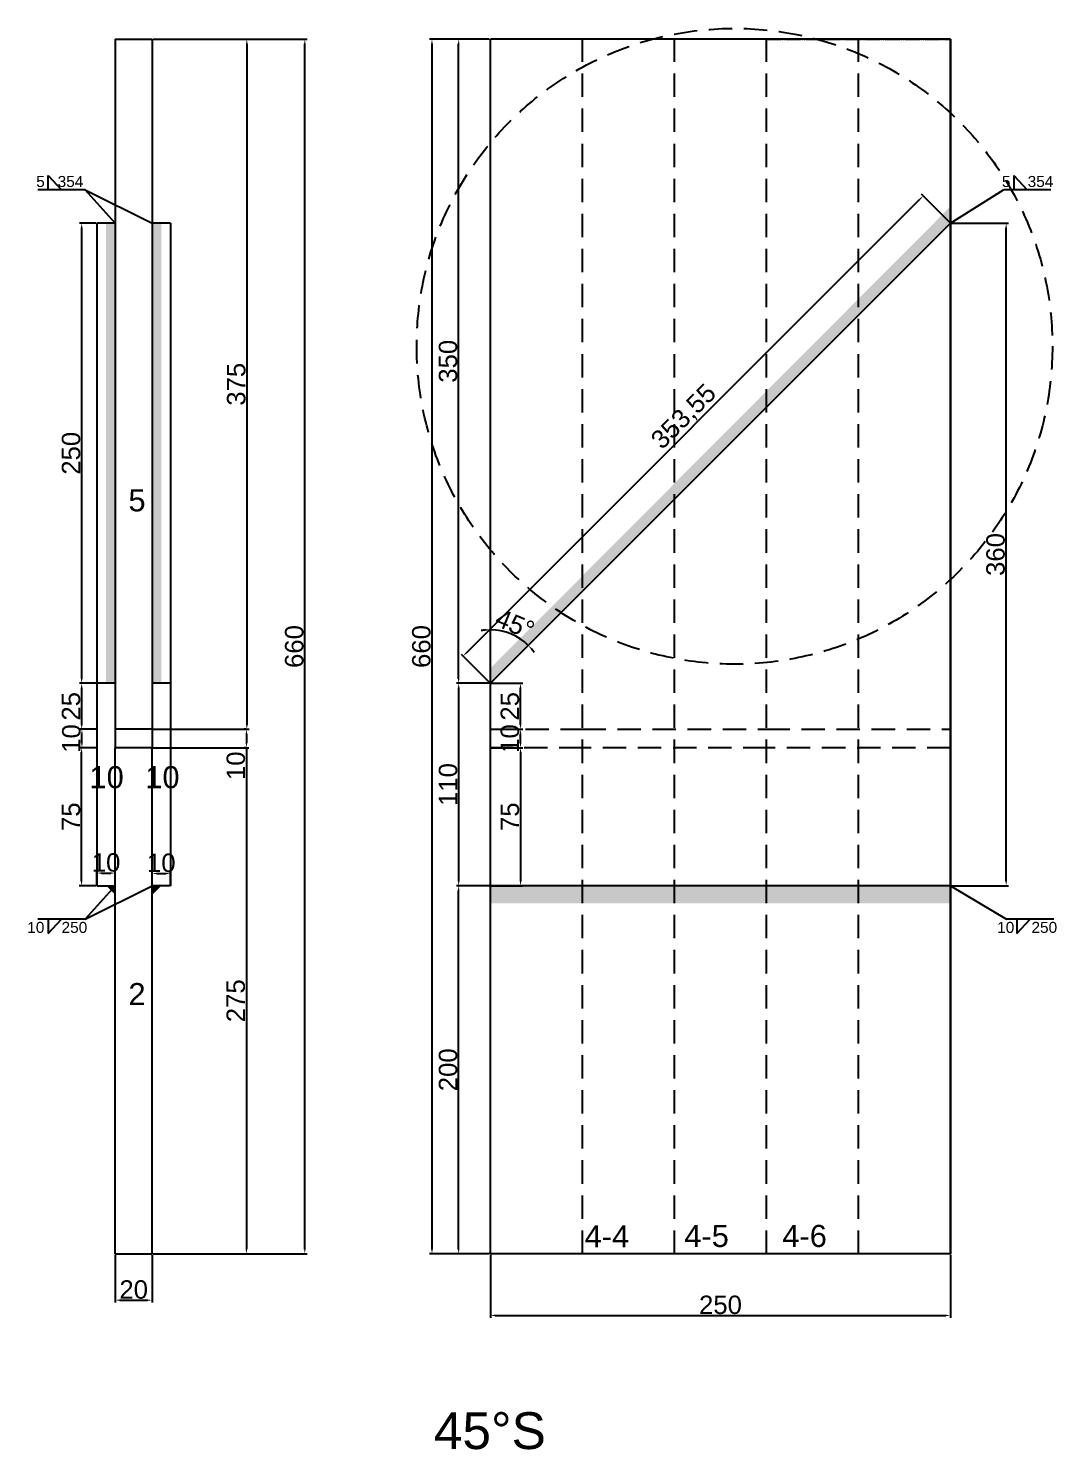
# Model space of a CAD drawing. Header units: millimetres. Extents: x 1455 to 24185, y -7041 to 4772.
# Drawn here: x 17482 to 18041, y 852 to 1624 of the extents above; entities that cross this region are included whole.
import ezdxf

# ---------------------------------------------------------------- set-up
doc = ezdxf.new("R2010")
doc.units = ezdxf.units.MM
doc.linetypes.add('DASHED', pattern=[19.05, 12.7, -6.35])
doc.linetypes.add('JIS_09_08', pattern=[10.75, 8, -0.55, 0.55, -0.55, 0.55, -0.55])
for name, color, linetype in [('切平处', 3, 'DASHED'), ('尺寸标注', 6, 'Continuous'), ('标号', 4, 'Continuous'), ('焊缝', 250, 'Continuous')]:
    doc.layers.add(name, color=color, linetype=linetype)
doc.styles.get("Standard").update_dxf_attribs({"font": 'arial.ttf'})
doc.dimstyles.new('ISO-25-JHF', dxfattribs={"dimtxt": 10, "dimasz": 2.5, "dimexe": 1.25, "dimexo": 0.625, "dimtad": 1, "dimtxsty": 'Standard', "dimcen": 2.5, "dimadec": 0, "dimazin": 0, "dimtfac": 1, "dimtmove": 0, "dimatfit": 3, "dimfxl": 1, "dimarcsym": 0})

# ---------------------------------------------------------------- blocks, each defined once
blk = doc.blocks.new('*D1390')
at = {"layer": 'Defpoints', "color": 0, "transparency": 16777216}
for p in [(17529.25, 957.93), (17549.25, 957.93), (17549.25, 932.73)]:
    blk.add_point(p, dxfattribs=at)
at = {"layer": '尺寸标注', "color": 0, "lineweight": -2, "transparency": 16777216}
for p, q in [((17529.25, 957.3), (17529.25, 931.48)), ((17549.25, 957.3), (17549.25, 931.48)), ((17531.75, 932.73), (17546.75, 932.73))]:
    blk.add_line(p, q, dxfattribs=at)
at = {"layer": '尺寸标注', "color": 0, "transparency": 16777216}
for points in [[(17531.75, 933.14), (17531.75, 932.31), (17529.25, 932.73)], [(17546.75, 933.14), (17546.75, 932.31), (17549.25, 932.73)]]:
    blk.add_solid(points, dxfattribs=at)
at = {"layer": '尺寸标注', "color": 0, "transparency": 16777216, "insert": (17539.25, 938.46), "char_height": 10, "attachment_point": 5}
blk.add_mtext('20', dxfattribs=at)
blk = doc.blocks.new('*D1391')
at = {"layer": 'Defpoints', "color": 0, "transparency": 16777216}
for p in [(17529.25, 1164.81), (17519.25, 1157.93), (17529.25, 1157.93)]:
    blk.add_point(p, dxfattribs=at)
at = {"layer": '尺寸标注', "color": 0, "lineweight": -2, "transparency": 16777216}
for p, q in [((17519.25, 1158.55), (17519.25, 1166.06)), ((17521.75, 1164.81), (17526.75, 1164.81)), ((17529.25, 1158.55), (17529.25, 1166.06))]:
    blk.add_line(p, q, dxfattribs=at)
at = {"layer": '尺寸标注', "color": 0, "transparency": 16777216}
for points in [[(17521.75, 1165.22), (17521.75, 1164.39), (17519.25, 1164.81)], [(17526.75, 1165.22), (17526.75, 1164.39), (17529.25, 1164.81)]]:
    blk.add_solid(points, dxfattribs=at)
at = {"layer": '尺寸标注', "color": 0, "transparency": 16777216, "insert": (17524.25, 1170.54), "char_height": 10, "attachment_point": 5}
blk.add_mtext('10', dxfattribs=at)
blk = doc.blocks.new('*D1392')
at = {"layer": 'Defpoints', "color": 0, "transparency": 16777216}
for p in [(17559.25, 1164.59), (17549.25, 1157.93), (17559.25, 1157.93)]:
    blk.add_point(p, dxfattribs=at)
at = {"layer": '尺寸标注', "color": 0, "lineweight": -2, "transparency": 16777216}
for p, q in [((17549.25, 1158.55), (17549.25, 1165.84)), ((17551.75, 1164.59), (17556.75, 1164.59)), ((17559.25, 1158.55), (17559.25, 1165.84))]:
    blk.add_line(p, q, dxfattribs=at)
at = {"layer": '尺寸标注', "color": 0, "transparency": 16777216}
for points in [[(17551.75, 1165.01), (17551.75, 1164.18), (17549.25, 1164.59)], [(17556.75, 1165.01), (17556.75, 1164.18), (17559.25, 1164.59)]]:
    blk.add_solid(points, dxfattribs=at)
at = {"layer": '尺寸标注', "color": 0, "transparency": 16777216, "insert": (17554.25, 1170.32), "char_height": 10, "attachment_point": 5}
blk.add_mtext('10', dxfattribs=at)
blk = doc.blocks.new('*D1183')
at = {"layer": 'Defpoints', "color": 0, "transparency": 16777216}
for p in [(17549.25, 1617.93), (17549.25, 1242.93), (17600.72, 1242.93)]:
    blk.add_point(p, dxfattribs=at)
at = {"layer": '尺寸标注', "color": 0, "lineweight": -2, "transparency": 16777216}
for p, q in [((17549.88, 1617.93), (17601.97, 1617.93)), ((17600.72, 1615.43), (17600.72, 1245.43)), ((17549.88, 1242.93), (17601.97, 1242.93))]:
    blk.add_line(p, q, dxfattribs=at)
at = {"layer": '尺寸标注', "color": 0, "transparency": 16777216}
for points in [[(17600.3, 1615.43), (17601.14, 1615.43), (17600.72, 1617.93)], [(17600.3, 1245.43), (17601.14, 1245.43), (17600.72, 1242.93)]]:
    blk.add_solid(points, dxfattribs=at)
at = {"layer": '尺寸标注', "color": 0, "transparency": 16777216, "insert": (17594.99, 1430.43), "char_height": 10, "attachment_point": 5, "rotation": 90}
blk.add_mtext('375', dxfattribs=at)
blk = doc.blocks.new('*D1184')
at = {"layer": 'Defpoints', "color": 0, "transparency": 16777216}
for p in [(17600.72, 1242.93), (17600.51, 1232.93), (17600.72, 1232.93)]:
    blk.add_point(p, dxfattribs=at)
at = {"layer": '尺寸标注', "color": 0, "lineweight": -2, "transparency": 16777216}
for p, q in [((17600.1, 1242.93), (17599.26, 1242.93)), ((17600.51, 1240.43), (17600.51, 1235.43)), ((17600.1, 1232.93), (17599.26, 1232.93)), ((17600.51, 1232.93), (17600.51, 1215.83))]:
    blk.add_line(p, q, dxfattribs=at)
at = {"layer": '尺寸标注', "color": 0, "transparency": 16777216}
for points in [[(17600.1, 1240.43), (17600.93, 1240.43), (17600.51, 1242.93)], [(17600.1, 1235.43), (17600.93, 1235.43), (17600.51, 1232.93)]]:
    blk.add_solid(points, dxfattribs=at)
at = {"layer": '尺寸标注', "color": 0, "transparency": 16777216, "insert": (17594.78, 1223.13), "char_height": 10, "attachment_point": 5, "rotation": 90}
blk.add_mtext('10', dxfattribs=at)
blk = doc.blocks.new('*D1393')
at = {"layer": 'Defpoints', "color": 0, "transparency": 16777216}
for p in [(17549.25, 1617.93), (17632.25, 1617.93), (17549.25, 957.93)]:
    blk.add_point(p, dxfattribs=at)
at = {"layer": '尺寸标注', "color": 0, "lineweight": -2, "transparency": 16777216}
for p, q in [((17549.88, 1617.93), (17633.5, 1617.93)), ((17632.25, 960.43), (17632.25, 1615.43)), ((17549.88, 957.93), (17633.5, 957.93))]:
    blk.add_line(p, q, dxfattribs=at)
at = {"layer": '尺寸标注', "color": 0, "transparency": 16777216}
for points in [[(17631.83, 1615.43), (17632.66, 1615.43), (17632.25, 1617.93)], [(17631.83, 960.43), (17632.66, 960.43), (17632.25, 957.93)]]:
    blk.add_solid(points, dxfattribs=at)
at = {"layer": '尺寸标注', "color": 0, "transparency": 16777216, "insert": (17626.52, 1287.93), "char_height": 10, "attachment_point": 5, "rotation": 90}
blk.add_mtext('660', dxfattribs=at)
blk = doc.blocks.new('*D1394')
at = {"layer": 'Defpoints', "color": 0, "transparency": 16777216}
for p in [(17549.25, 1232.93), (17549.25, 957.93), (17600.48, 957.93)]:
    blk.add_point(p, dxfattribs=at)
at = {"layer": '尺寸标注', "color": 0, "lineweight": -2, "transparency": 16777216}
for p, q in [((17549.88, 1232.93), (17601.73, 1232.93)), ((17600.48, 1230.43), (17600.48, 960.43)), ((17549.88, 957.93), (17601.73, 957.93))]:
    blk.add_line(p, q, dxfattribs=at)
at = {"layer": '尺寸标注', "color": 0, "transparency": 16777216}
for points in [[(17600.06, 1230.43), (17600.9, 1230.43), (17600.48, 1232.93)], [(17600.06, 960.43), (17600.9, 960.43), (17600.48, 957.93)]]:
    blk.add_solid(points, dxfattribs=at)
at = {"layer": '尺寸标注', "color": 0, "transparency": 16777216, "insert": (17594.75, 1095.43), "char_height": 10, "attachment_point": 5, "rotation": 90}
blk.add_mtext('275', dxfattribs=at)
blk = doc.blocks.new('*D1395')
at = {"layer": 'Defpoints', "color": 0, "transparency": 16777216}
for p in [(17510.93, 1232.93), (17519.25, 1232.93), (17519.25, 1157.93)]:
    blk.add_point(p, dxfattribs=at)
at = {"layer": '尺寸标注', "color": 0, "lineweight": -2, "transparency": 16777216}
for p, q in [((17518.63, 1232.93), (17509.68, 1232.93)), ((17510.93, 1160.43), (17510.93, 1230.43)), ((17518.63, 1157.93), (17509.68, 1157.93))]:
    blk.add_line(p, q, dxfattribs=at)
at = {"layer": '尺寸标注', "color": 0, "transparency": 16777216}
for points in [[(17510.51, 1230.43), (17511.34, 1230.43), (17510.93, 1232.93)], [(17510.51, 1160.43), (17511.34, 1160.43), (17510.93, 1157.93)]]:
    blk.add_solid(points, dxfattribs=at)
at = {"layer": '尺寸标注', "color": 0, "transparency": 16777216, "insert": (17505.22, 1195.43), "char_height": 10, "attachment_point": 5, "rotation": 90}
blk.add_mtext('75', dxfattribs=at)
blk = doc.blocks.new('*D1396')
at = {"layer": 'Defpoints', "color": 0, "transparency": 16777216}
for p in [(17510.98, 1267.93), (17519.25, 1267.93), (17519.25, 1242.93)]:
    blk.add_point(p, dxfattribs=at)
at = {"layer": '尺寸标注', "color": 0, "lineweight": -2, "transparency": 16777216}
for p, q in [((17518.63, 1267.93), (17509.73, 1267.93)), ((17510.98, 1245.43), (17510.98, 1265.43)), ((17518.63, 1242.93), (17509.73, 1242.93))]:
    blk.add_line(p, q, dxfattribs=at)
at = {"layer": '尺寸标注', "color": 0, "transparency": 16777216}
for points in [[(17510.57, 1265.43), (17511.4, 1265.43), (17510.98, 1267.93)], [(17510.57, 1245.43), (17511.4, 1245.43), (17510.98, 1242.93)]]:
    blk.add_solid(points, dxfattribs=at)
at = {"layer": '尺寸标注', "color": 0, "transparency": 16777216, "insert": (17505.25, 1255.43), "char_height": 10, "attachment_point": 5, "rotation": 90}
blk.add_mtext('25', dxfattribs=at)
blk = doc.blocks.new('*D1185')
at = {"layer": 'Defpoints', "color": 0, "transparency": 16777216}
for p in [(17511.13, 1242.93), (17519.25, 1242.93), (17519.25, 1232.93)]:
    blk.add_point(p, dxfattribs=at)
at = {"layer": '尺寸标注', "color": 0, "lineweight": -2, "transparency": 16777216}
for p, q in [((17518.63, 1242.93), (17509.88, 1242.93)), ((17511.13, 1235.43), (17511.13, 1240.43)), ((17518.63, 1232.93), (17509.88, 1232.93))]:
    blk.add_line(p, q, dxfattribs=at)
at = {"layer": '尺寸标注', "color": 0, "transparency": 16777216}
for points in [[(17510.72, 1240.43), (17511.55, 1240.43), (17511.13, 1242.93)], [(17510.72, 1235.43), (17511.55, 1235.43), (17511.13, 1232.93)]]:
    blk.add_solid(points, dxfattribs=at)
at = {"layer": '尺寸标注', "color": 0, "transparency": 16777216, "insert": (17505.4, 1237.93), "char_height": 10, "attachment_point": 5, "rotation": 90}
blk.add_mtext('10', dxfattribs=at)
blk = doc.blocks.new('*D1186')
at = {"layer": 'Defpoints', "color": 0, "transparency": 16777216}
for p in [(17733.11, 1567.93), (17833.11, 1367.93), (17747.67, 1293.14), (17733.11, 1267.93), (17733.11, 907.93)]:
    blk.add_point(p, dxfattribs=at)
at = {"layer": '尺寸标注', "color": 0, "lineweight": -2, "transparency": 16777216}
for start, end in [(94.92197, 99.84395), (45, 90), (35.15605, 40.07803)]:
    blk.add_arc((17733.11, 1267.93), 29.11, start, end, dxfattribs=at)
at = {"layer": '尺寸标注', "color": 0, "transparency": 16777216}
for points in [[(17730.6, 1297.35), (17730.63, 1296.51), (17733.11, 1297.04)], [(17755.08, 1286.39), (17755.69, 1286.95), (17753.7, 1288.51)]]:
    blk.add_solid(points, dxfattribs=at)
at = {"layer": '尺寸标注', "color": 0, "transparency": 16777216, "insert": (17746.44, 1300.1), "char_height": 10, "attachment_point": 5, "rotation": 337.5}
blk.add_mtext('45°', dxfattribs=at)
blk = doc.blocks.new('*D1187')
at = {"layer": 'Defpoints', "color": 0, "transparency": 16777216}
for p in [(17733.11, 957.93), (17983.11, 957.93), (17983.11, 924.42)]:
    blk.add_point(p, dxfattribs=at)
at = {"layer": '尺寸标注', "color": 0, "lineweight": -2, "transparency": 16777216}
for p, q in [((17733.11, 957.3), (17733.11, 923.17)), ((17983.11, 957.3), (17983.11, 923.17)), ((17735.61, 924.42), (17980.61, 924.42))]:
    blk.add_line(p, q, dxfattribs=at)
at = {"layer": '尺寸标注', "color": 0, "transparency": 16777216}
for points in [[(17735.61, 924.84), (17735.61, 924.01), (17733.11, 924.42)], [(17980.61, 924.84), (17980.61, 924.01), (17983.11, 924.42)]]:
    blk.add_solid(points, dxfattribs=at)
at = {"layer": '尺寸标注', "color": 0, "transparency": 16777216, "insert": (17858.11, 930.15), "char_height": 10, "attachment_point": 5}
blk.add_mtext('250', dxfattribs=at)
blk = doc.blocks.new('*D1397')
at = {"layer": 'Defpoints', "color": 0, "transparency": 16777216}
for p in [(17733.11, 1617.93), (17701.33, 957.93), (17733.11, 957.93)]:
    blk.add_point(p, dxfattribs=at)
at = {"layer": '尺寸标注', "color": 0, "lineweight": -2, "transparency": 16777216}
for p, q in [((17732.49, 1617.93), (17700.08, 1617.93)), ((17701.33, 1615.43), (17701.33, 960.43)), ((17732.49, 957.93), (17700.08, 957.93))]:
    blk.add_line(p, q, dxfattribs=at)
at = {"layer": '尺寸标注', "color": 0, "transparency": 16777216}
for points in [[(17700.91, 1615.43), (17701.74, 1615.43), (17701.33, 1617.93)], [(17700.91, 960.43), (17701.74, 960.43), (17701.33, 957.93)]]:
    blk.add_solid(points, dxfattribs=at)
at = {"layer": '尺寸标注', "color": 0, "transparency": 16777216, "insert": (17695.59, 1287.93), "char_height": 10, "attachment_point": 5, "rotation": 90}
blk.add_mtext('660', dxfattribs=at)
blk = doc.blocks.new('*D1398')
at = {"layer": 'Defpoints', "color": 0, "transparency": 16777216}
for p in [(17983.11, 1517.93), (18013.35, 1517.93), (17983.11, 1157.93)]:
    blk.add_point(p, dxfattribs=at)
at = {"layer": '尺寸标注', "color": 0, "lineweight": -2, "transparency": 16777216}
for p, q in [((17983.74, 1517.93), (18014.6, 1517.93)), ((18013.35, 1160.43), (18013.35, 1515.43)), ((17983.74, 1157.93), (18014.6, 1157.93))]:
    blk.add_line(p, q, dxfattribs=at)
at = {"layer": '尺寸标注', "color": 0, "transparency": 16777216}
for points in [[(18012.93, 1515.43), (18013.77, 1515.43), (18013.35, 1517.93)], [(18012.93, 1160.43), (18013.77, 1160.43), (18013.35, 1157.93)]]:
    blk.add_solid(points, dxfattribs=at)
at = {"layer": '尺寸标注', "color": 0, "transparency": 16777216, "insert": (18007.62, 1337.93), "char_height": 10, "attachment_point": 5, "rotation": 90}
blk.add_mtext('360', dxfattribs=at)
blk = doc.blocks.new('*D1399')
at = {"layer": 'Defpoints', "color": 0, "transparency": 16777216}
for p in [(17733.11, 1267.93), (17715.84, 1157.93), (17733.11, 1157.93)]:
    blk.add_point(p, dxfattribs=at)
at = {"layer": '尺寸标注', "color": 0, "lineweight": -2, "transparency": 16777216}
for p, q in [((17732.49, 1267.93), (17714.59, 1267.93)), ((17715.84, 1265.43), (17715.84, 1160.43)), ((17732.49, 1157.93), (17714.59, 1157.93))]:
    blk.add_line(p, q, dxfattribs=at)
at = {"layer": '尺寸标注', "color": 0, "transparency": 16777216}
for points in [[(17715.42, 1265.43), (17716.25, 1265.43), (17715.84, 1267.93)], [(17715.42, 1160.43), (17716.25, 1160.43), (17715.84, 1157.93)]]:
    blk.add_solid(points, dxfattribs=at)
at = {"layer": '尺寸标注', "color": 0, "transparency": 16777216, "insert": (17710.11, 1212.93), "char_height": 10, "attachment_point": 5, "rotation": 90}
blk.add_mtext('110', dxfattribs=at)
blk = doc.blocks.new('*D1400')
at = {"layer": 'Defpoints', "color": 0, "transparency": 16777216}
for p in [(17733.11, 1232.93), (17733.11, 1157.93), (17749.45, 1157.93)]:
    blk.add_point(p, dxfattribs=at)
at = {"layer": '尺寸标注', "color": 0, "lineweight": -2, "transparency": 16777216}
for p, q in [((17733.74, 1232.93), (17750.7, 1232.93)), ((17749.45, 1230.43), (17749.45, 1160.43)), ((17733.74, 1157.93), (17750.7, 1157.93))]:
    blk.add_line(p, q, dxfattribs=at)
at = {"layer": '尺寸标注', "color": 0, "transparency": 16777216}
for points in [[(17749.03, 1230.43), (17749.87, 1230.43), (17749.45, 1232.93)], [(17749.03, 1160.43), (17749.87, 1160.43), (17749.45, 1157.93)]]:
    blk.add_solid(points, dxfattribs=at)
at = {"layer": '尺寸标注', "color": 0, "transparency": 16777216, "insert": (17743.74, 1195.43), "char_height": 10, "attachment_point": 5, "rotation": 90}
blk.add_mtext('75', dxfattribs=at)
blk = doc.blocks.new('*D1401')
at = {"layer": 'Defpoints', "color": 0, "transparency": 16777216}
for p in [(17733.11, 1242.93), (17749.45, 1242.93), (17733.11, 1232.93)]:
    blk.add_point(p, dxfattribs=at)
at = {"layer": '尺寸标注', "color": 0, "lineweight": -2, "transparency": 16777216}
for p, q in [((17733.74, 1242.93), (17750.7, 1242.93)), ((17749.45, 1235.43), (17749.45, 1240.43)), ((17733.74, 1232.93), (17750.7, 1232.93))]:
    blk.add_line(p, q, dxfattribs=at)
at = {"layer": '尺寸标注', "color": 0, "transparency": 16777216}
for points in [[(17749.03, 1240.43), (17749.87, 1240.43), (17749.45, 1242.93)], [(17749.03, 1235.43), (17749.87, 1235.43), (17749.45, 1232.93)]]:
    blk.add_solid(points, dxfattribs=at)
at = {"layer": '尺寸标注', "color": 0, "transparency": 16777216, "insert": (17743.72, 1237.93), "char_height": 10, "attachment_point": 5, "rotation": 90}
blk.add_mtext('10', dxfattribs=at)
blk = doc.blocks.new('*D1188')
at = {"layer": 'Defpoints', "color": 0, "transparency": 16777216}
for p in [(17733.11, 1267.93), (17749.45, 1267.93), (17733.11, 1242.93)]:
    blk.add_point(p, dxfattribs=at)
at = {"layer": '尺寸标注', "color": 0, "lineweight": -2, "transparency": 16777216}
for p, q in [((17733.74, 1267.93), (17750.7, 1267.93)), ((17749.45, 1245.43), (17749.45, 1265.43)), ((17733.74, 1242.93), (17750.7, 1242.93))]:
    blk.add_line(p, q, dxfattribs=at)
at = {"layer": '尺寸标注', "color": 0, "transparency": 16777216}
for points in [[(17749.03, 1265.43), (17749.87, 1265.43), (17749.45, 1267.93)], [(17749.03, 1245.43), (17749.87, 1245.43), (17749.45, 1242.93)]]:
    blk.add_solid(points, dxfattribs=at)
at = {"layer": '尺寸标注', "color": 0, "transparency": 16777216, "insert": (17743.72, 1255.43), "char_height": 10, "attachment_point": 5, "rotation": 90}
blk.add_mtext('25', dxfattribs=at)
blk = doc.blocks.new('*D1402')
at = {"layer": 'Defpoints', "color": 0, "transparency": 16777216}
for p in [(17715.84, 1157.93), (17733.11, 1157.93), (17733.11, 957.93)]:
    blk.add_point(p, dxfattribs=at)
at = {"layer": '尺寸标注', "color": 0, "lineweight": -2, "transparency": 16777216}
for p, q in [((17732.49, 1157.93), (17714.59, 1157.93)), ((17715.84, 960.43), (17715.84, 1155.43)), ((17732.49, 957.93), (17714.59, 957.93))]:
    blk.add_line(p, q, dxfattribs=at)
at = {"layer": '尺寸标注', "color": 0, "transparency": 16777216}
for points in [[(17715.42, 1155.43), (17716.25, 1155.43), (17715.84, 1157.93)], [(17715.42, 960.43), (17716.25, 960.43), (17715.84, 957.93)]]:
    blk.add_solid(points, dxfattribs=at)
at = {"layer": '尺寸标注', "color": 0, "transparency": 16777216, "insert": (17710.11, 1057.93), "char_height": 10, "attachment_point": 5, "rotation": 90}
blk.add_mtext('200', dxfattribs=at)
blk = doc.blocks.new('*D1189')
at = {"layer": 'Defpoints', "color": 0, "transparency": 16777216}
for p in [(17715.84, 1617.93), (17733.11, 1617.93), (17733.11, 1267.93)]:
    blk.add_point(p, dxfattribs=at)
at = {"layer": '尺寸标注', "color": 0, "lineweight": -2, "transparency": 16777216}
for p, q in [((17732.49, 1617.93), (17714.59, 1617.93)), ((17715.84, 1270.43), (17715.84, 1615.43)), ((17732.49, 1267.93), (17714.59, 1267.93))]:
    blk.add_line(p, q, dxfattribs=at)
at = {"layer": '尺寸标注', "color": 0, "transparency": 16777216}
for points in [[(17715.42, 1615.43), (17716.25, 1615.43), (17715.84, 1617.93)], [(17715.42, 1270.43), (17716.25, 1270.43), (17715.84, 1267.93)]]:
    blk.add_solid(points, dxfattribs=at)
at = {"layer": '尺寸标注', "color": 0, "transparency": 16777216, "insert": (17710.1, 1442.93), "char_height": 10, "attachment_point": 5, "rotation": 90}
blk.add_mtext('350', dxfattribs=at)
blk = doc.blocks.new('*D1403')
at = {"layer": 'Defpoints', "color": 0, "transparency": 16777216}
for p in [(17968.25, 1532.79), (17983.11, 1517.93), (17733.11, 1267.93)]:
    blk.add_point(p, dxfattribs=at)
at = {"layer": '尺寸标注', "color": 0, "lineweight": -2, "transparency": 16777216}
for p, q in [((17720.02, 1284.56), (17966.48, 1531.02)), ((17982.67, 1518.37), (17967.36, 1533.67)), ((17732.67, 1268.37), (17717.36, 1283.67))]:
    blk.add_line(p, q, dxfattribs=at)
at = {"layer": '尺寸标注', "color": 0, "transparency": 16777216}
for points in [[(17966.19, 1531.32), (17966.77, 1530.73), (17968.25, 1532.79)], [(17719.72, 1284.85), (17720.31, 1284.26), (17718.25, 1282.79)]]:
    blk.add_solid(points, dxfattribs=at)
at = {"layer": '尺寸标注', "color": 0, "transparency": 16777216, "insert": (17838.56, 1412.48), "char_height": 10, "attachment_point": 5, "rotation": 45}
blk.add_mtext('353,55', dxfattribs=at)
blk = doc.blocks.new('*D1404')
at = {"layer": 'Defpoints', "color": 0, "transparency": 16777216}
for p in [(17510.98, 1517.93), (17519.25, 1517.93), (17519.25, 1267.93)]:
    blk.add_point(p, dxfattribs=at)
at = {"layer": '尺寸标注', "color": 0, "lineweight": -2, "transparency": 16777216}
for p, q in [((17518.63, 1517.93), (17509.73, 1517.93)), ((17510.98, 1270.43), (17510.98, 1515.43)), ((17518.63, 1267.93), (17509.73, 1267.93))]:
    blk.add_line(p, q, dxfattribs=at)
at = {"layer": '尺寸标注', "color": 0, "transparency": 16777216}
for points in [[(17510.57, 1515.43), (17511.4, 1515.43), (17510.98, 1517.93)], [(17510.57, 1270.43), (17511.4, 1270.43), (17510.98, 1267.93)]]:
    blk.add_solid(points, dxfattribs=at)
at = {"layer": '尺寸标注', "color": 0, "transparency": 16777216, "insert": (17505.25, 1392.93), "char_height": 10, "attachment_point": 5, "rotation": 90}
blk.add_mtext('250', dxfattribs=at)

msp = doc.modelspace()

# ---------------------------------------------------------------- hatches: boundary and pattern name
at = {"layer": '焊缝'}
h = msp.add_hatch(color=250, dxfattribs=at)
h.dxf.hatch_style = 1
h.paths.add_polyline_path([(17733.111, 1276.125), (17733.111, 1267.925), (17983.111, 1517.925), (17983.111, 1527.075)])
h = msp.add_hatch(color=250, dxfattribs=at)
h.dxf.hatch_style = 1
h.paths.add_polyline_path([(17529.253, 1517.925), (17524.253, 1517.925), (17524.253, 1267.925), (17529.268, 1267.925)])
h = msp.add_hatch(color=250, dxfattribs=at)
h.dxf.hatch_style = 1
h.paths.add_polyline_path([(17554.253, 1517.925), (17549.253, 1517.925), (17549.253, 1267.925), (17554.268, 1267.925)])
h = msp.add_hatch(color=250, dxfattribs=at)
h.dxf.hatch_style = 1
h.paths.add_polyline_path([(17529.253, 1152.925), (17524.253, 1157.925), (17529.253, 1157.925)])
h = msp.add_hatch(color=250, dxfattribs=at)
h.dxf.hatch_style = 1
h.paths.add_polyline_path([(17549.253, 1152.925), (17554.253, 1157.925), (17549.253, 1157.925)])
h = msp.add_hatch(color=250, dxfattribs=at)
h.dxf.hatch_style = 1
h.paths.add_polyline_path([(17733.111, 1158.355), (17733.111, 1148.355), (17983.111, 1148.355), (17983.111, 1158.355)])

# ---------------------------------------------------------------- linework, layer by layer
for p, q in [((17529.253, 1617.925), (17549.253, 1617.925)), ((17529.253, 1617.925), (17529.253, 1242.925)), ((17549.253, 1617.925), (17549.253, 1242.925)), ((17733.111, 957.925), (17733.111, 1617.925)), ((17983.111, 1617.925), (17733.111, 1617.925)), ((17983.111, 1617.925), (17983.111, 957.925)), ((17983.111, 957.925), (17983.111, 1617.925)), ((17519.253, 1517.925), (17519.253, 1157.925)), ((17529.253, 1517.925), (17519.253, 1517.925)), ((17559.253, 1517.925), (17549.253, 1517.925)), ((17559.253, 1517.925), (17559.253, 1157.925)), ((17733.111, 1267.925), (17983.111, 1517.925)), ((17529.253, 1267.925), (17519.253, 1267.925)), ((17559.253, 1267.925), (17549.253, 1267.925)), ((17549.253, 1242.925), (17529.253, 1242.925)), ((17529.253, 1242.925), (17529.253, 1232.925)), ((17549.253, 1242.925), (17549.253, 1232.925)), ((17549.253, 1232.925), (17529.253, 1232.925)), ((17529.253, 957.925), (17529.253, 1232.925)), ((17549.253, 957.925), (17549.253, 1232.925)), ((17519.253, 1157.925), (17529.253, 1157.925)), ((17559.253, 1157.925), (17549.253, 1157.925)), ((17783.111, 1157.925), (17733.111, 1157.925)), ((17883.111, 1157.925), (17783.111, 1157.925)), ((17983.111, 1157.925), (17883.111, 1157.925)), ((17529.253, 957.925), (17549.253, 957.925)), ((17783.111, 957.925), (17733.111, 957.925)), ((17883.111, 957.925), (17783.111, 957.925)), ((17983.111, 957.925), (17883.111, 957.925))]:
    msp.add_line(p, q)
at = {"linetype": 'DASHED'}
for p, q in [((17783.111, 957.925), (17783.111, 1617.925)), ((17833.111, 957.925), (17833.111, 1617.925)), ((17883.111, 957.925), (17883.111, 1617.925)), ((17933.111, 957.925), (17933.111, 1617.925)), ((17733.111, 1242.925), (17783.111, 1242.925)), ((17783.111, 1242.925), (17883.111, 1242.925)), ((17883.111, 1242.925), (17983.111, 1242.925)), ((17783.111, 1232.925), (17733.111, 1232.925)), ((17883.111, 1232.925), (17783.111, 1232.925)), ((17983.111, 1232.925), (17883.111, 1232.925))]:
    msp.add_line(p, q, dxfattribs=at)
at = {"linetype": 'JIS_09_08'}
msp.add_line((17883.111, 1617.925), (17983.111, 1617.925), dxfattribs=at)
at = {"layer": '切平处'}
msp.add_circle((17865.756, 1451.087), 172.72, dxfattribs=at)
at = {"layer": '尺寸标注'}
for p, q in [((17492.748, 1536.115), (17492.748, 1543.879)), ((17492.748, 1543.879), (17499.98, 1536.115)), ((18017.518, 1543.879), (18024.75, 1536.115)), ((18017.518, 1543.879), (18017.518, 1536.115)), ((17512.861, 1536.115), (17487.098, 1536.115)), ((17529.253, 1517.925), (17512.861, 1536.115)), ((17512.861, 1536.115), (17549.253, 1517.925)), ((17983.111, 1517.925), (18011.869, 1536.115)), ((18037.632, 1536.115), (18011.869, 1536.115)), ((17529.253, 1157.925), (17512.861, 1139.735)), ((17512.861, 1139.735), (17549.253, 1157.925)), ((17983.111, 1157.925), (18013.561, 1139.735)), ((17512.861, 1139.735), (17487.098, 1139.735)), ((17492.748, 1139.735), (17492.748, 1131.971)), ((17492.748, 1131.971), (17499.98, 1139.735)), ((18039.324, 1139.735), (18013.561, 1139.735)), ((18019.211, 1139.735), (18019.211, 1131.971)), ((18019.211, 1131.971), (18026.443, 1139.735))]:
    msp.add_line(p, q, dxfattribs=at)

# ---------------------------------------------------------------- texts
at = {"insert": (17702.346, 871.819), "char_height": 20, "attachment_point": 1}
msp.add_mtext_dynamic_manual_height_columns('45°S ', width=70.10425, gutter_width=12.5, heights=[0], dxfattribs=at)
at = {"layer": '尺寸标注', "char_height": 6}
for s, insert, attachment_point in [('5   354', (17486.278, 1543.632), 1), ('5    354', (18011.049, 1543.632), 1), ('\\pt0;10    250', (17481.407, 1132.218), 7), ('10    250', (18008.454, 1132.218), 7)]:
    msp.add_mtext_dynamic_manual_height_columns(s, width=68.30832, gutter_width=12.5, heights=[0], dxfattribs=dict(at, insert=insert, attachment_point=attachment_point))
at = {"layer": '标号', "char_height": 12, "attachment_point": 7}
for s, insert in [('5', (17536.389, 1361.214)), ('10 ', (17515.225, 1210.758)), ('10 ', (17545.54, 1210.758)), ('2 ', (17536.389, 1093.041)), ('4-4 ', (17784.292, 961.462)), ('4-5 ', (17838.435, 961.462)), ('4-6 ', (17891.701, 961.462))]:
    msp.add_mtext_dynamic_manual_height_columns(s, width=70.10425, gutter_width=12.5, heights=[0], dxfattribs=dict(at, insert=insert))

# ---------------------------------------------------------------- dimensions: what is measured, and where the dimension line sits
at = {"layer": '尺寸标注'}
for p1, p2, distance, picture, middle in [((17549.253, 1617.925), (17549.253, 1242.925), 51.469, '*D1183', (17594.987, 1430.425)), ((17549.253, 957.925), (17549.253, 1617.925), -82.995, '*D1393', (17626.517, 1287.925)), ((17733.111, 1617.925), (17733.111, 957.925), -31.786, '*D1397', (17695.594, 1287.925)), ((17733.111, 1267.925), (17733.111, 1617.925), 17.275, '*D1189', (17710.102, 1442.925)), ((17733.111, 1267.925), (17983.111, 1517.925), 21.02, '*D1403', (17838.557, 1412.48)), ((17519.253, 1267.925), (17519.253, 1517.925), 8.269, '*D1404', (17505.253, 1392.925)), ((17983.111, 1157.925), (17983.111, 1517.925), -30.24, '*D1398', (18007.617, 1337.925)), ((17519.253, 1242.925), (17519.253, 1267.925), 8.269, '*D1396', (17505.253, 1255.425)), ((17733.111, 1267.925), (17733.111, 1157.925), -17.275, '*D1399', (17710.105, 1212.925)), ((17733.111, 1242.925), (17733.111, 1267.925), -16.339, '*D1188', (17743.719, 1255.425)), ((17600.721, 1242.925), (17600.721, 1232.925), -0.208, '*D1184', (17594.782, 1223.126)), ((17519.253, 1157.925), (17519.253, 1232.925), 8.327, '*D1395', (17505.216, 1195.425)), ((17549.253, 1232.925), (17549.253, 957.925), 51.227, '*D1394', (17594.749, 1095.425)), ((17733.111, 1232.925), (17733.111, 1157.925), 16.339, '*D1400', (17743.74, 1195.425)), ((17733.111, 957.925), (17733.111, 1157.925), 17.275, '*D1402', (17710.105, 1057.925)), ((17733.111, 957.925), (17983.111, 957.925), -33.502, '*D1187', (17858.111, 930.154))]:
    dim = msp.add_aligned_dim(p1=p1, p2=p2, distance=distance, dimstyle='ISO-25-JHF', dxfattribs=at)
    dim.commit()
    dim.dimension.update_dxf_attribs({"geometry": picture, "text_midpoint": middle})
dim = msp.add_angular_dim_2l(base=(17747.667, 1293.136), line1=((17733.111, 907.925), (17733.111, 1567.925)), line2=((17733.111, 1267.925), (17833.111, 1367.925)), dimstyle='ISO-25-JHF', dxfattribs=at)
dim.commit()
dim.dimension.update_dxf_attribs({"geometry": '*D1186', "text_midpoint": (17746.437, 1300.096)})
for base, p1, p2, angle, picture, middle in [((17511.135, 1242.925), (17519.253, 1232.925), (17519.253, 1242.925), 90, '*D1185', (17511.135, 1237.925)), ((17749.45, 1242.925), (17733.111, 1232.925), (17733.111, 1242.925), 90, '*D1401', (17749.45, 1237.925)), ((17529.253, 1164.808), (17519.253, 1157.925), (17529.253, 1157.925), 0, '*D1391', (17524.253, 1164.808)), ((17559.253, 1164.594), (17549.253, 1157.925), (17559.253, 1157.925), 0, '*D1392', (17554.253, 1164.594)), ((17549.253, 932.727), (17529.253, 957.925), (17549.253, 957.925), 0, '*D1390', (17539.253, 932.727))]:
    dim = msp.add_linear_dim(base=base, p1=p1, p2=p2, angle=angle, dimstyle='ISO-25-JHF', dxfattribs=at)
    dim.commit()
    dim.dimension.update_dxf_attribs({"geometry": picture, "text_midpoint": middle, "dimtype": 161})

doc.saveas('drawing.dxf')
